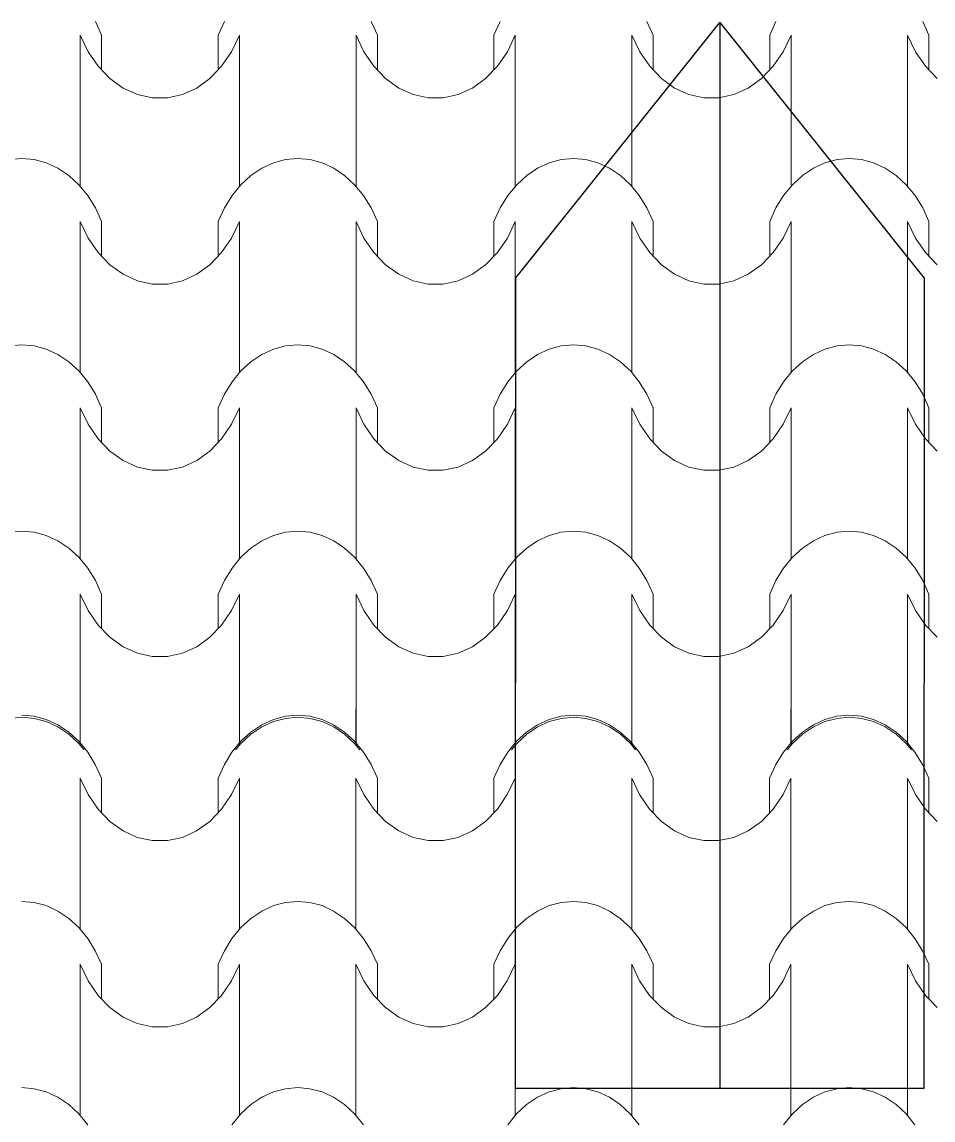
# Model space of a CAD drawing. Header units: millimetres. Extents: x 42452 to 2852333, y -419346 to 834876.
# Drawn here: x 2637466 to 2639698, y 656276 to 658967 of the extents above; entities that cross this region are included whole.
import ezdxf

# ---------------------------------------------------------------- set-up
doc = ezdxf.new("R2010")
doc.units = ezdxf.units.MM
doc.layers.add('M-2 keramitin shtrixi_Ном._пера__21_Pen_No__1', color=7, linetype='Continuous', lineweight=15)
doc.layers.add('memar', color=7, linetype='Continuous', lineweight=25)

# ---------------------------------------------------------------- blocks, each defined once
blk = doc.blocks.new('VES')
at = {"color": 7, "lineweight": 30}
for points in [[(3435819.5, -1692388.5), (3436319.7, -1693014.7), (3436319.6, -1695000.3), (3435319.6, -1695000.3), (3435319.7, -1693014.6), (3435819.5, -1692388.5)], [(3435720.1, -1695000.3), (3435319.6, -1695000.3), (3435319.7, -1693014.6), (3435819.5, -1692388.5), (3435819.9, -1695000.3)]]:
    blk.add_lwpolyline(points, dxfattribs=at)
blk = doc.blocks.new('*X17')
at = {"layer": 'M-2 keramitin shtrixi_Ном._пера__21_Pen_No__1', "color": 7, "linetype": 'Continuous', "lineweight": 15}
for p, q in [((-248873.4, -1353441.9), (-248843.3, -1353444.6)), ((-248843.3, -1353444.6), (-248813.8, -1353452.6)), ((-248730.7, -1353510.1), (-248730.7, -1353428.7)), ((-248340.6, -1353510.1), (-248340.6, -1353428.7)), ((-248257.5, -1353452.6), (-248228, -1353444.6)), ((-248228, -1353444.6), (-248197.9, -1353441.9)), ((-248197.9, -1353441.9), (-248167.8, -1353444.6)), ((-248167.8, -1353444.6), (-248138.2, -1353452.6)), ((-248055.1, -1353510.1), (-248055.1, -1353428.7)), ((-247665.1, -1353510.1), (-247665.1, -1353428.7)), ((-247581.9, -1353452.6), (-247552.4, -1353444.6)), ((-247552.4, -1353444.6), (-247522.3, -1353441.9)), ((-247522.3, -1353441.9), (-247492.2, -1353444.6)), ((-247492.2, -1353444.6), (-247462.7, -1353452.6)), ((-247379.5, -1353510.1), (-247379.5, -1353428.7)), ((-246989.5, -1353510.1), (-246989.5, -1353428.7)), ((-246906.4, -1353452.6), (-246876.8, -1353444.6)), ((-246876.8, -1353444.6), (-246846.7, -1353441.9)), ((-246846.7, -1353441.9), (-246816.6, -1353444.6)), ((-246816.6, -1353444.6), (-246787.1, -1353452.6)), ((-246704, -1353510.1), (-246704, -1353428.7)), ((-248813.8, -1353452.6), (-248785.4, -1353465.7)), ((-248785.4, -1353465.7), (-248758.7, -1353483.6)), ((-248312.5, -1353483.6), (-248285.9, -1353465.7)), ((-248285.9, -1353465.7), (-248257.5, -1353452.6)), ((-248138.2, -1353452.6), (-248109.9, -1353465.7)), ((-248109.9, -1353465.7), (-248083.2, -1353483.6)), ((-247637, -1353483.6), (-247610.3, -1353465.7)), ((-247610.3, -1353465.7), (-247581.9, -1353452.6)), ((-247462.7, -1353452.6), (-247434.3, -1353465.7)), ((-247434.3, -1353465.7), (-247407.6, -1353483.6)), ((-246961.4, -1353483.6), (-246934.7, -1353465.7)), ((-246934.7, -1353465.7), (-246906.4, -1353452.6)), ((-246787.1, -1353452.6), (-246758.8, -1353465.7)), ((-246758.8, -1353465.7), (-246732.1, -1353483.6)), ((-248758.7, -1353483.6), (-248734.3, -1353506.2)), ((-248337, -1353506.2), (-248312.5, -1353483.6)), ((-248083.2, -1353483.6), (-248058.7, -1353506.2)), ((-247661.5, -1353506.2), (-247637, -1353483.6)), ((-247407.6, -1353483.6), (-247383.1, -1353506.2)), ((-246985.9, -1353506.2), (-246961.4, -1353483.6)), ((-246732.1, -1353483.6), (-246707.6, -1353506.2)), ((-248734.3, -1353506.2), (-248712.4, -1353532.8)), ((-248358.9, -1353532.8), (-248337, -1353506.2)), ((-248058.7, -1353506.2), (-248036.9, -1353532.8)), ((-247683.3, -1353532.8), (-247661.5, -1353506.2)), ((-247383.1, -1353506.2), (-247361.3, -1353532.8)), ((-247007.7, -1353532.8), (-246985.9, -1353506.2)), ((-246707.6, -1353506.2), (-246685.8, -1353532.8)), ((-248712.4, -1353532.8), (-248693.7, -1353563)), ((-248377.6, -1353563), (-248358.9, -1353532.8)), ((-248036.9, -1353532.8), (-248018.1, -1353563)), ((-247702, -1353563), (-247683.3, -1353532.8)), ((-247361.3, -1353532.8), (-247342.6, -1353563)), ((-247026.5, -1353563), (-247007.7, -1353532.8)), ((-246685.8, -1353532.8), (-246667, -1353563)), ((-248693.7, -1353563), (-248678.4, -1353596.3)), ((-248392.9, -1353596.3), (-248377.6, -1353563)), ((-248018.1, -1353563), (-248002.8, -1353596.3)), ((-247717.3, -1353596.3), (-247702, -1353563)), ((-247342.6, -1353563), (-247327.3, -1353596.3)), ((-247041.8, -1353596.3), (-247026.5, -1353563)), ((-246667, -1353563), (-246651.7, -1353596.3)), ((-248730.7, -1353781.3), (-248730.7, -1353596.3)), ((-248711.3, -1353636.8), (-248730.7, -1353596.3)), ((-248678.4, -1353681.3), (-248678.4, -1353596.3)), ((-248392.9, -1353681.3), (-248392.9, -1353596.3)), ((-248340.6, -1353596.3), (-248359.9, -1353636.8)), ((-248340.6, -1353781.3), (-248340.6, -1353596.3)), ((-248055.1, -1353781.3), (-248055.1, -1353596.3)), ((-248035.8, -1353636.8), (-248055.1, -1353596.3)), ((-248002.8, -1353681.3), (-248002.8, -1353596.3)), ((-247717.3, -1353681.3), (-247717.3, -1353596.3)), ((-247665.1, -1353596.3), (-247684.4, -1353636.8)), ((-247665.1, -1353781.3), (-247665.1, -1353596.3)), ((-247379.5, -1353781.3), (-247379.5, -1353596.3)), ((-247360.2, -1353636.8), (-247379.5, -1353596.3)), ((-247327.3, -1353681.3), (-247327.3, -1353596.3)), ((-247041.8, -1353681.3), (-247041.8, -1353596.3)), ((-246989.5, -1353596.3), (-247008.8, -1353636.8)), ((-246989.5, -1353781.3), (-246989.5, -1353596.3)), ((-246704, -1353781.3), (-246704, -1353596.3)), ((-246684.7, -1353636.8), (-246704, -1353596.3)), ((-246651.7, -1353681.3), (-246651.7, -1353596.3)), ((-248686.9, -1353672.5), (-248711.3, -1353636.8)), ((-248359.9, -1353636.8), (-248384.4, -1353672.5)), ((-248011.4, -1353672.5), (-248035.8, -1353636.8)), ((-247684.4, -1353636.8), (-247708.8, -1353672.5)), ((-247335.8, -1353672.5), (-247360.2, -1353636.8)), ((-247008.8, -1353636.8), (-247033.2, -1353672.5)), ((-246660.2, -1353672.5), (-246684.7, -1353636.8)), ((-248658.1, -1353702.4), (-248686.9, -1353672.5)), ((-248384.4, -1353672.5), (-248413.2, -1353702.4)), ((-247982.6, -1353702.4), (-248011.4, -1353672.5)), ((-247708.8, -1353672.5), (-247737.6, -1353702.4)), ((-247307, -1353702.4), (-247335.8, -1353672.5)), ((-247033.2, -1353672.5), (-247062.1, -1353702.4)), ((-246631.4, -1353702.4), (-246660.2, -1353672.5)), ((-248625.8, -1353725.6), (-248658.1, -1353702.4)), ((-248413.2, -1353702.4), (-248445.5, -1353725.6)), ((-247950.2, -1353725.6), (-247982.6, -1353702.4)), ((-247737.6, -1353702.4), (-247770, -1353725.6)), ((-247274.6, -1353725.6), (-247307, -1353702.4)), ((-247062.1, -1353702.4), (-247094.4, -1353725.6)), ((-248590.8, -1353741.5), (-248625.8, -1353725.6)), ((-248554.2, -1353749.6), (-248590.8, -1353741.5)), ((-248480.5, -1353741.5), (-248517.1, -1353749.6)), ((-248445.5, -1353725.6), (-248480.5, -1353741.5)), ((-247915.2, -1353741.5), (-247950.2, -1353725.6)), ((-247878.6, -1353749.6), (-247915.2, -1353741.5)), ((-247804.9, -1353741.5), (-247841.5, -1353749.6)), ((-247770, -1353725.6), (-247804.9, -1353741.5)), ((-247239.7, -1353741.5), (-247274.6, -1353725.6)), ((-247203.1, -1353749.6), (-247239.7, -1353741.5)), ((-247129.4, -1353741.5), (-247166, -1353749.6)), ((-247094.4, -1353725.6), (-247129.4, -1353741.5)), ((-248535.6, -1353749.6), (-248554.2, -1353749.6)), ((-248517.1, -1353749.6), (-248535.6, -1353749.6)), ((-247860.1, -1353749.6), (-247878.6, -1353749.6)), ((-247841.5, -1353749.6), (-247860.1, -1353749.6)), ((-247184.5, -1353749.6), (-247203.1, -1353749.6)), ((-247166, -1353749.6), (-247184.5, -1353749.6)), ((-248730.7, -1353966.4), (-248730.7, -1353781.3)), ((-248340.6, -1353966.4), (-248340.6, -1353781.3)), ((-248055.1, -1353966.4), (-248055.1, -1353781.3)), ((-247665.1, -1353966.4), (-247665.1, -1353781.3)), ((-247379.5, -1353966.4), (-247379.5, -1353781.3)), ((-246989.5, -1353966.4), (-246989.5, -1353781.3)), ((-246704, -1353966.4), (-246704, -1353781.3)), ((-248873.4, -1353898.3), (-248843.3, -1353901)), ((-248843.3, -1353901), (-248813.8, -1353908.9)), ((-248257.5, -1353908.9), (-248228, -1353901)), ((-248228, -1353901), (-248197.9, -1353898.3)), ((-248197.9, -1353898.3), (-248167.8, -1353901)), ((-248167.8, -1353901), (-248138.2, -1353908.9)), ((-247581.9, -1353908.9), (-247552.4, -1353901)), ((-247552.4, -1353901), (-247522.3, -1353898.3)), ((-247522.3, -1353898.3), (-247492.2, -1353901)), ((-247492.2, -1353901), (-247462.7, -1353908.9)), ((-246906.4, -1353908.9), (-246876.8, -1353901)), ((-246876.8, -1353901), (-246846.7, -1353898.3)), ((-246846.7, -1353898.3), (-246816.6, -1353901)), ((-246816.6, -1353901), (-246787.1, -1353908.9)), ((-248813.8, -1353908.9), (-248785.4, -1353922)), ((-248785.4, -1353922), (-248758.7, -1353940)), ((-248312.5, -1353940), (-248285.9, -1353922)), ((-248285.9, -1353922), (-248257.5, -1353908.9)), ((-248138.2, -1353908.9), (-248109.9, -1353922)), ((-248109.9, -1353922), (-248083.2, -1353940)), ((-247637, -1353940), (-247610.3, -1353922)), ((-247610.3, -1353922), (-247581.9, -1353908.9)), ((-247462.7, -1353908.9), (-247434.3, -1353922)), ((-247434.3, -1353922), (-247407.6, -1353940)), ((-246961.4, -1353940), (-246934.7, -1353922)), ((-246934.7, -1353922), (-246906.4, -1353908.9)), ((-246787.1, -1353908.9), (-246758.8, -1353922)), ((-246758.8, -1353922), (-246732.1, -1353940)), ((-248758.7, -1353940), (-248734.3, -1353962.5)), ((-248337, -1353962.5), (-248312.5, -1353940)), ((-248083.2, -1353940), (-248058.7, -1353962.5)), ((-247661.5, -1353962.5), (-247637, -1353940)), ((-247407.6, -1353940), (-247383.1, -1353962.5)), ((-246985.9, -1353962.5), (-246961.4, -1353940)), ((-246732.1, -1353940), (-246707.6, -1353962.5)), ((-248734.3, -1353962.5), (-248712.4, -1353989.1)), ((-248358.9, -1353989.1), (-248337, -1353962.5)), ((-248058.7, -1353962.5), (-248036.9, -1353989.1)), ((-247683.3, -1353989.1), (-247661.5, -1353962.5)), ((-247383.1, -1353962.5), (-247361.3, -1353989.1)), ((-247007.7, -1353989.1), (-246985.9, -1353962.5)), ((-246707.6, -1353962.5), (-246685.8, -1353989.1)), ((-248712.4, -1353989.1), (-248693.7, -1354019.4)), ((-248377.6, -1354019.4), (-248358.9, -1353989.1)), ((-248036.9, -1353989.1), (-248018.1, -1354019.4)), ((-247702, -1354019.4), (-247683.3, -1353989.1)), ((-247361.3, -1353989.1), (-247342.6, -1354019.4)), ((-247026.5, -1354019.4), (-247007.7, -1353989.1)), ((-246685.8, -1353989.1), (-246667, -1354019.4)), ((-248693.7, -1354019.4), (-248678.4, -1354052.6)), ((-248392.9, -1354052.6), (-248377.6, -1354019.4)), ((-248018.1, -1354019.4), (-248002.8, -1354052.6)), ((-247717.3, -1354052.6), (-247702, -1354019.4)), ((-247342.6, -1354019.4), (-247327.3, -1354052.6)), ((-247041.8, -1354052.6), (-247026.5, -1354019.4)), ((-246667, -1354019.4), (-246651.7, -1354052.6)), ((-248730.7, -1354237.7), (-248730.7, -1354052.6)), ((-248711.3, -1354093.1), (-248730.7, -1354052.6)), ((-248678.4, -1354137.7), (-248678.4, -1354052.6)), ((-248392.9, -1354137.7), (-248392.9, -1354052.6)), ((-248340.6, -1354052.6), (-248359.9, -1354093.1)), ((-248340.6, -1354237.7), (-248340.6, -1354052.6)), ((-248055.1, -1354237.7), (-248055.1, -1354052.6)), ((-248035.8, -1354093.1), (-248055.1, -1354052.6)), ((-248002.8, -1354137.7), (-248002.8, -1354052.6)), ((-247717.3, -1354137.7), (-247717.3, -1354052.6)), ((-247665.1, -1354052.6), (-247684.4, -1354093.1)), ((-247665.1, -1354237.7), (-247665.1, -1354052.6)), ((-247379.5, -1354237.7), (-247379.5, -1354052.6)), ((-247360.2, -1354093.1), (-247379.5, -1354052.6)), ((-247327.3, -1354137.7), (-247327.3, -1354052.6)), ((-247041.8, -1354137.7), (-247041.8, -1354052.6)), ((-246989.5, -1354052.6), (-247008.8, -1354093.1)), ((-246989.5, -1354237.7), (-246989.5, -1354052.6)), ((-246704, -1354237.7), (-246704, -1354052.6)), ((-246684.7, -1354093.1), (-246704, -1354052.6)), ((-246651.7, -1354137.7), (-246651.7, -1354052.6)), ((-248686.9, -1354128.8), (-248711.3, -1354093.1)), ((-248359.9, -1354093.1), (-248384.4, -1354128.8)), ((-248011.4, -1354128.8), (-248035.8, -1354093.1)), ((-247684.4, -1354093.1), (-247708.8, -1354128.8)), ((-247335.8, -1354128.8), (-247360.2, -1354093.1)), ((-247008.8, -1354093.1), (-247033.2, -1354128.8)), ((-246660.2, -1354128.8), (-246684.7, -1354093.1)), ((-248658.1, -1354158.8), (-248686.9, -1354128.8)), ((-248384.4, -1354128.8), (-248413.2, -1354158.8)), ((-247982.6, -1354158.8), (-248011.4, -1354128.8)), ((-247708.8, -1354128.8), (-247737.6, -1354158.8)), ((-247307, -1354158.8), (-247335.8, -1354128.8)), ((-247033.2, -1354128.8), (-247062.1, -1354158.8)), ((-246631.4, -1354158.8), (-246660.2, -1354128.8)), ((-248625.8, -1354182), (-248658.1, -1354158.8)), ((-248413.2, -1354158.8), (-248445.5, -1354182)), ((-247950.2, -1354182), (-247982.6, -1354158.8)), ((-247737.6, -1354158.8), (-247770, -1354182)), ((-247274.6, -1354182), (-247307, -1354158.8)), ((-247062.1, -1354158.8), (-247094.4, -1354182)), ((-248590.8, -1354197.9), (-248625.8, -1354182)), ((-248554.2, -1354205.9), (-248590.8, -1354197.9)), ((-248480.5, -1354197.9), (-248517.1, -1354205.9)), ((-248445.5, -1354182), (-248480.5, -1354197.9)), ((-247915.2, -1354197.9), (-247950.2, -1354182)), ((-247878.6, -1354205.9), (-247915.2, -1354197.9)), ((-247804.9, -1354197.9), (-247841.5, -1354205.9)), ((-247770, -1354182), (-247804.9, -1354197.9)), ((-247239.7, -1354197.9), (-247274.6, -1354182)), ((-247203.1, -1354205.9), (-247239.7, -1354197.9)), ((-247129.4, -1354197.9), (-247166, -1354205.9)), ((-247094.4, -1354182), (-247129.4, -1354197.9)), ((-248535.6, -1354205.9), (-248554.2, -1354205.9)), ((-248517.1, -1354205.9), (-248535.6, -1354205.9)), ((-247860.1, -1354205.9), (-247878.6, -1354205.9)), ((-247841.5, -1354205.9), (-247860.1, -1354205.9)), ((-247184.5, -1354205.9), (-247203.1, -1354205.9)), ((-247166, -1354205.9), (-247184.5, -1354205.9)), ((-248730.7, -1354422.8), (-248730.7, -1354237.7)), ((-248340.6, -1354422.8), (-248340.6, -1354237.7)), ((-248055.1, -1354422.8), (-248055.1, -1354237.7)), ((-247665.1, -1354422.8), (-247665.1, -1354237.7)), ((-247379.5, -1354422.8), (-247379.5, -1354237.7)), ((-246989.5, -1354422.8), (-246989.5, -1354237.7)), ((-246704, -1354422.8), (-246704, -1354237.7)), ((-248873.4, -1354354.6), (-248843.3, -1354357.3)), ((-248843.3, -1354357.3), (-248813.8, -1354365.3)), ((-248257.5, -1354365.3), (-248228, -1354357.3)), ((-248228, -1354357.3), (-248197.9, -1354354.6)), ((-248197.9, -1354354.6), (-248167.8, -1354357.3)), ((-248167.8, -1354357.3), (-248138.2, -1354365.3)), ((-247581.9, -1354365.3), (-247552.4, -1354357.3)), ((-247552.4, -1354357.3), (-247522.3, -1354354.6)), ((-247522.3, -1354354.6), (-247492.2, -1354357.3)), ((-247492.2, -1354357.3), (-247462.7, -1354365.3)), ((-246906.4, -1354365.3), (-246876.8, -1354357.3)), ((-246876.8, -1354357.3), (-246846.7, -1354354.6)), ((-246846.7, -1354354.6), (-246816.6, -1354357.3)), ((-246816.6, -1354357.3), (-246787.1, -1354365.3)), ((-248813.8, -1354365.3), (-248785.4, -1354378.4)), ((-248785.4, -1354378.4), (-248758.7, -1354396.3)), ((-248312.5, -1354396.3), (-248285.9, -1354378.4)), ((-248285.9, -1354378.4), (-248257.5, -1354365.3)), ((-248138.2, -1354365.3), (-248109.9, -1354378.4)), ((-248109.9, -1354378.4), (-248083.2, -1354396.3)), ((-247637, -1354396.3), (-247610.3, -1354378.4)), ((-247610.3, -1354378.4), (-247581.9, -1354365.3)), ((-247462.7, -1354365.3), (-247434.3, -1354378.4)), ((-247434.3, -1354378.4), (-247407.6, -1354396.3)), ((-246961.4, -1354396.3), (-246934.7, -1354378.4)), ((-246934.7, -1354378.4), (-246906.4, -1354365.3)), ((-246787.1, -1354365.3), (-246758.8, -1354378.4)), ((-246758.8, -1354378.4), (-246732.1, -1354396.3)), ((-248758.7, -1354396.3), (-248734.3, -1354418.9)), ((-248337, -1354418.9), (-248312.5, -1354396.3)), ((-248083.2, -1354396.3), (-248058.7, -1354418.9)), ((-247661.5, -1354418.9), (-247637, -1354396.3)), ((-247407.6, -1354396.3), (-247383.1, -1354418.9)), ((-246985.9, -1354418.9), (-246961.4, -1354396.3)), ((-246732.1, -1354396.3), (-246707.6, -1354418.9)), ((-248734.3, -1354418.9), (-248712.4, -1354445.5)), ((-248358.9, -1354445.5), (-248337, -1354418.9)), ((-248058.7, -1354418.9), (-248036.9, -1354445.5)), ((-247683.3, -1354445.5), (-247661.5, -1354418.9)), ((-247383.1, -1354418.9), (-247361.3, -1354445.5)), ((-247007.7, -1354445.5), (-246985.9, -1354418.9)), ((-246707.6, -1354418.9), (-246685.8, -1354445.5)), ((-248693.7, -1360864.6), (-248678.4, -1360897.8)), ((-248392.9, -1360897.8), (-248377.6, -1360864.6)), ((-248018.1, -1360864.6), (-248002.8, -1360897.8)), ((-247717.3, -1360897.8), (-247702, -1360864.6)), ((-247342.6, -1360864.6), (-247327.3, -1360897.8)), ((-247041.8, -1360897.8), (-247026.5, -1360864.6)), ((-246667, -1360864.6), (-246651.7, -1360897.8)), ((-248730.7, -1361082.9), (-248730.7, -1360897.8)), ((-248711.3, -1360938.3), (-248730.7, -1360897.8)), ((-248678.4, -1360982.9), (-248678.4, -1360897.8)), ((-248392.9, -1360982.9), (-248392.9, -1360897.8)), ((-248340.6, -1360897.8), (-248359.9, -1360938.3)), ((-248340.6, -1361082.9), (-248340.6, -1360897.8)), ((-248055.1, -1361082.9), (-248055.1, -1360897.8)), ((-248035.8, -1360938.3), (-248055.1, -1360897.8)), ((-248002.8, -1360982.9), (-248002.8, -1360897.8)), ((-247717.3, -1360982.9), (-247717.3, -1360897.8)), ((-247665.1, -1360897.8), (-247684.4, -1360938.3)), ((-247665.1, -1361082.9), (-247665.1, -1360897.8)), ((-247379.5, -1361082.9), (-247379.5, -1360897.8)), ((-247360.2, -1360938.3), (-247379.5, -1360897.8)), ((-247327.3, -1360982.9), (-247327.3, -1360897.8)), ((-247041.8, -1360982.9), (-247041.8, -1360897.8)), ((-246989.5, -1360897.8), (-247008.8, -1360938.3)), ((-246989.5, -1361082.9), (-246989.5, -1360897.8)), ((-246704, -1361082.9), (-246704, -1360897.8)), ((-246684.7, -1360938.3), (-246704, -1360897.8)), ((-246651.7, -1360982.9), (-246651.7, -1360897.8)), ((-248686.9, -1360974.1), (-248711.3, -1360938.3)), ((-248359.9, -1360938.3), (-248384.4, -1360974.1)), ((-248011.4, -1360974.1), (-248035.8, -1360938.3)), ((-247684.4, -1360938.3), (-247708.8, -1360974.1)), ((-247335.8, -1360974.1), (-247360.2, -1360938.3)), ((-247008.8, -1360938.3), (-247033.2, -1360974.1)), ((-246660.2, -1360974.1), (-246684.7, -1360938.3)), ((-248658.1, -1361004), (-248686.9, -1360974.1)), ((-248384.4, -1360974.1), (-248413.2, -1361004)), ((-247982.6, -1361004), (-248011.4, -1360974.1)), ((-247708.8, -1360974.1), (-247737.6, -1361004)), ((-247307, -1361004), (-247335.8, -1360974.1)), ((-247033.2, -1360974.1), (-247062.1, -1361004)), ((-246631.4, -1361004), (-246660.2, -1360974.1)), ((-248625.8, -1361027.2), (-248658.1, -1361004)), ((-248413.2, -1361004), (-248445.5, -1361027.2)), ((-247950.2, -1361027.2), (-247982.6, -1361004)), ((-247737.6, -1361004), (-247770, -1361027.2)), ((-247274.6, -1361027.2), (-247307, -1361004)), ((-247062.1, -1361004), (-247094.4, -1361027.2)), ((-248590.8, -1361043.1), (-248625.8, -1361027.2)), ((-248445.5, -1361027.2), (-248480.5, -1361043.1)), ((-247915.2, -1361043.1), (-247950.2, -1361027.2)), ((-247770, -1361027.2), (-247804.9, -1361043.1)), ((-247239.7, -1361043.1), (-247274.6, -1361027.2)), ((-247094.4, -1361027.2), (-247129.4, -1361043.1)), ((-248554.2, -1361051.1), (-248590.8, -1361043.1)), ((-248535.6, -1361051.1), (-248554.2, -1361051.1)), ((-248517.1, -1361051.1), (-248535.6, -1361051.1)), ((-248480.5, -1361043.1), (-248517.1, -1361051.1)), ((-247878.6, -1361051.1), (-247915.2, -1361043.1)), ((-247860.1, -1361051.1), (-247878.6, -1361051.1)), ((-247841.5, -1361051.1), (-247860.1, -1361051.1)), ((-247804.9, -1361043.1), (-247841.5, -1361051.1)), ((-247203.1, -1361051.1), (-247239.7, -1361043.1)), ((-247184.5, -1361051.1), (-247203.1, -1361051.1)), ((-247166, -1361051.1), (-247184.5, -1361051.1)), ((-247129.4, -1361043.1), (-247166, -1361051.1)), ((-248730.7, -1361268), (-248730.7, -1361082.9)), ((-248340.6, -1361268), (-248340.6, -1361082.9)), ((-248055.1, -1361268), (-248055.1, -1361082.9)), ((-247665.1, -1361268), (-247665.1, -1361082.9)), ((-247379.5, -1361268), (-247379.5, -1361082.9)), ((-246989.5, -1361268), (-246989.5, -1361082.9)), ((-246704, -1361268), (-246704, -1361082.9)), ((-248903.5, -1361202.5), (-248873.4, -1361199.9)), ((-248873.4, -1361199.9), (-248843.3, -1361202.5)), ((-248843.3, -1361202.5), (-248813.8, -1361210.5)), ((-248813.8, -1361210.5), (-248785.4, -1361223.6)), ((-248785.4, -1361223.6), (-248758.7, -1361241.6)), ((-248312.5, -1361241.6), (-248285.9, -1361223.6)), ((-248285.9, -1361223.6), (-248257.5, -1361210.5)), ((-248257.5, -1361210.5), (-248228, -1361202.5)), ((-248228, -1361202.5), (-248197.9, -1361199.9)), ((-248197.9, -1361199.9), (-248167.8, -1361202.5)), ((-248167.8, -1361202.5), (-248138.2, -1361210.5)), ((-248138.2, -1361210.5), (-248109.9, -1361223.6)), ((-248109.9, -1361223.6), (-248083.2, -1361241.6)), ((-247637, -1361241.6), (-247610.3, -1361223.6)), ((-247610.3, -1361223.6), (-247581.9, -1361210.5)), ((-247581.9, -1361210.5), (-247552.4, -1361202.5)), ((-247552.4, -1361202.5), (-247522.3, -1361199.9)), ((-247522.3, -1361199.9), (-247492.2, -1361202.5)), ((-247492.2, -1361202.5), (-247462.7, -1361210.5)), ((-247462.7, -1361210.5), (-247434.3, -1361223.6)), ((-247434.3, -1361223.6), (-247407.6, -1361241.6)), ((-246961.4, -1361241.6), (-246934.7, -1361223.6)), ((-246934.7, -1361223.6), (-246906.4, -1361210.5)), ((-246906.4, -1361210.5), (-246876.8, -1361202.5)), ((-246876.8, -1361202.5), (-246846.7, -1361199.9)), ((-246846.7, -1361199.9), (-246816.6, -1361202.5)), ((-246816.6, -1361202.5), (-246787.1, -1361210.5)), ((-246787.1, -1361210.5), (-246758.8, -1361223.6)), ((-246758.8, -1361223.6), (-246732.1, -1361241.6)), ((-248758.7, -1361241.6), (-248734.3, -1361264.1)), ((-248337, -1361264.1), (-248312.5, -1361241.6)), ((-248083.2, -1361241.6), (-248058.7, -1361264.1)), ((-247661.5, -1361264.1), (-247637, -1361241.6)), ((-247407.6, -1361241.6), (-247383.1, -1361264.1)), ((-246985.9, -1361264.1), (-246961.4, -1361241.6)), ((-246732.1, -1361241.6), (-246707.6, -1361264.1)), ((-248734.3, -1361264.1), (-248712.4, -1361290.7)), ((-248358.9, -1361290.7), (-248337, -1361264.1)), ((-248058.7, -1361264.1), (-248036.9, -1361290.7)), ((-247683.3, -1361290.7), (-247661.5, -1361264.1)), ((-247383.1, -1361264.1), (-247361.3, -1361290.7)), ((-247007.7, -1361290.7), (-246985.9, -1361264.1)), ((-246707.6, -1361264.1), (-246685.8, -1361290.7)), ((-248712.4, -1361290.7), (-248693.7, -1361320.9)), ((-248377.6, -1361320.9), (-248358.9, -1361290.7)), ((-248036.9, -1361290.7), (-248018.1, -1361320.9)), ((-247702, -1361320.9), (-247683.3, -1361290.7)), ((-247361.3, -1361290.7), (-247342.6, -1361320.9)), ((-247026.5, -1361320.9), (-247007.7, -1361290.7)), ((-246685.8, -1361290.7), (-246667, -1361320.9)), ((-248693.7, -1361320.9), (-248678.4, -1361354.2)), ((-248392.9, -1361354.2), (-248377.6, -1361320.9)), ((-248018.1, -1361320.9), (-248002.8, -1361354.2)), ((-247717.3, -1361354.2), (-247702, -1361320.9)), ((-247342.6, -1361320.9), (-247327.3, -1361354.2)), ((-247041.8, -1361354.2), (-247026.5, -1361320.9)), ((-246667, -1361320.9), (-246651.7, -1361354.2)), ((-248730.7, -1361539.3), (-248730.7, -1361354.2)), ((-248711.3, -1361394.7), (-248730.7, -1361354.2)), ((-248678.4, -1361439.3), (-248678.4, -1361354.2)), ((-248392.9, -1361439.3), (-248392.9, -1361354.2)), ((-248340.6, -1361354.2), (-248359.9, -1361394.7)), ((-248340.6, -1361539.3), (-248340.6, -1361354.2)), ((-248055.1, -1361539.3), (-248055.1, -1361354.2)), ((-248035.8, -1361394.7), (-248055.1, -1361354.2)), ((-248002.8, -1361439.3), (-248002.8, -1361354.2)), ((-247717.3, -1361439.3), (-247717.3, -1361354.2)), ((-247665.1, -1361354.2), (-247684.4, -1361394.7)), ((-247665.1, -1361539.3), (-247665.1, -1361354.2)), ((-247379.5, -1361539.3), (-247379.5, -1361354.2)), ((-247360.2, -1361394.7), (-247379.5, -1361354.2)), ((-247327.3, -1361439.3), (-247327.3, -1361354.2)), ((-247041.8, -1361439.3), (-247041.8, -1361354.2)), ((-246989.5, -1361354.2), (-247008.8, -1361394.7)), ((-246989.5, -1361539.3), (-246989.5, -1361354.2)), ((-246704, -1361539.3), (-246704, -1361354.2)), ((-246684.7, -1361394.7), (-246704, -1361354.2)), ((-246651.7, -1361439.3), (-246651.7, -1361354.2)), ((-248686.9, -1361430.4), (-248711.3, -1361394.7)), ((-248359.9, -1361394.7), (-248384.4, -1361430.4)), ((-248011.4, -1361430.4), (-248035.8, -1361394.7)), ((-247684.4, -1361394.7), (-247708.8, -1361430.4)), ((-247335.8, -1361430.4), (-247360.2, -1361394.7)), ((-247008.8, -1361394.7), (-247033.2, -1361430.4)), ((-246660.2, -1361430.4), (-246684.7, -1361394.7)), ((-248658.1, -1361460.3), (-248686.9, -1361430.4)), ((-248384.4, -1361430.4), (-248413.2, -1361460.3)), ((-247982.6, -1361460.3), (-248011.4, -1361430.4)), ((-247708.8, -1361430.4), (-247737.6, -1361460.3)), ((-247307, -1361460.3), (-247335.8, -1361430.4)), ((-247033.2, -1361430.4), (-247062.1, -1361460.3)), ((-246631.4, -1361460.3), (-246660.2, -1361430.4)), ((-248625.8, -1361483.6), (-248658.1, -1361460.3)), ((-248413.2, -1361460.3), (-248445.5, -1361483.6)), ((-247950.2, -1361483.6), (-247982.6, -1361460.3)), ((-247737.6, -1361460.3), (-247770, -1361483.6)), ((-247274.6, -1361483.6), (-247307, -1361460.3)), ((-247062.1, -1361460.3), (-247094.4, -1361483.6)), ((-248590.8, -1361499.4), (-248625.8, -1361483.6)), ((-248445.5, -1361483.6), (-248480.5, -1361499.4)), ((-247915.2, -1361499.4), (-247950.2, -1361483.6)), ((-247770, -1361483.6), (-247804.9, -1361499.4)), ((-247239.7, -1361499.4), (-247274.6, -1361483.6)), ((-247094.4, -1361483.6), (-247129.4, -1361499.4)), ((-248554.2, -1361507.5), (-248590.8, -1361499.4)), ((-248535.6, -1361507.5), (-248554.2, -1361507.5)), ((-248517.1, -1361507.5), (-248535.6, -1361507.5)), ((-248480.5, -1361499.4), (-248517.1, -1361507.5)), ((-247878.6, -1361507.5), (-247915.2, -1361499.4)), ((-247860.1, -1361507.5), (-247878.6, -1361507.5)), ((-247841.5, -1361507.5), (-247860.1, -1361507.5)), ((-247804.9, -1361499.4), (-247841.5, -1361507.5)), ((-247203.1, -1361507.5), (-247239.7, -1361499.4)), ((-247184.5, -1361507.5), (-247203.1, -1361507.5)), ((-247166, -1361507.5), (-247184.5, -1361507.5)), ((-247129.4, -1361499.4), (-247166, -1361507.5)), ((-248730.7, -1361724.3), (-248730.7, -1361539.3)), ((-248340.6, -1361724.3), (-248340.6, -1361539.3)), ((-248055.1, -1361724.3), (-248055.1, -1361539.3)), ((-247665.1, -1361724.3), (-247665.1, -1361539.3)), ((-247379.5, -1361724.3), (-247379.5, -1361539.3)), ((-246989.5, -1361724.3), (-246989.5, -1361539.3)), ((-246704, -1361724.3), (-246704, -1361539.3)), ((-248903.5, -1361658.9), (-248873.4, -1361656.2)), ((-248873.4, -1361656.2), (-248843.3, -1361658.9)), ((-248843.3, -1361658.9), (-248813.8, -1361666.8)), ((-248813.8, -1361666.8), (-248785.4, -1361679.9)), ((-248785.4, -1361679.9), (-248758.7, -1361697.9)), ((-248312.5, -1361697.9), (-248285.9, -1361679.9)), ((-248285.9, -1361679.9), (-248257.5, -1361666.8)), ((-248257.5, -1361666.8), (-248228, -1361658.9)), ((-248228, -1361658.9), (-248197.9, -1361656.2)), ((-248197.9, -1361656.2), (-248167.8, -1361658.9)), ((-248167.8, -1361658.9), (-248138.2, -1361666.8)), ((-248138.2, -1361666.8), (-248109.9, -1361679.9)), ((-248109.9, -1361679.9), (-248083.2, -1361697.9)), ((-247637, -1361697.9), (-247610.3, -1361679.9)), ((-247610.3, -1361679.9), (-247581.9, -1361666.8)), ((-247581.9, -1361666.8), (-247552.4, -1361658.9)), ((-247552.4, -1361658.9), (-247522.3, -1361656.2)), ((-247522.3, -1361656.2), (-247492.2, -1361658.9)), ((-247492.2, -1361658.9), (-247462.7, -1361666.8)), ((-247462.7, -1361666.8), (-247434.3, -1361679.9)), ((-247434.3, -1361679.9), (-247407.6, -1361697.9)), ((-246961.4, -1361697.9), (-246934.7, -1361679.9)), ((-246934.7, -1361679.9), (-246906.4, -1361666.8)), ((-246906.4, -1361666.8), (-246876.8, -1361658.9)), ((-246876.8, -1361658.9), (-246846.7, -1361656.2)), ((-246846.7, -1361656.2), (-246816.6, -1361658.9)), ((-246816.6, -1361658.9), (-246787.1, -1361666.8)), ((-246787.1, -1361666.8), (-246758.8, -1361679.9)), ((-246758.8, -1361679.9), (-246732.1, -1361697.9)), ((-248758.7, -1361697.9), (-248734.3, -1361720.4)), ((-248337, -1361720.4), (-248312.5, -1361697.9)), ((-248083.2, -1361697.9), (-248058.7, -1361720.4)), ((-247661.5, -1361720.4), (-247637, -1361697.9)), ((-247407.6, -1361697.9), (-247383.1, -1361720.4)), ((-246985.9, -1361720.4), (-246961.4, -1361697.9)), ((-246732.1, -1361697.9), (-246707.6, -1361720.4)), ((-248734.3, -1361720.4), (-248712.4, -1361747.1)), ((-248358.9, -1361747.1), (-248337, -1361720.4)), ((-248058.7, -1361720.4), (-248036.9, -1361747.1)), ((-247683.3, -1361747.1), (-247661.5, -1361720.4)), ((-247383.1, -1361720.4), (-247361.3, -1361747.1)), ((-247007.7, -1361747.1), (-246985.9, -1361720.4)), ((-246707.6, -1361720.4), (-246685.8, -1361747.1)), ((-248712.4, -1361747.1), (-248693.7, -1361777.3)), ((-248377.6, -1361777.3), (-248358.9, -1361747.1)), ((-248036.9, -1361747.1), (-248018.1, -1361777.3)), ((-247702, -1361777.3), (-247683.3, -1361747.1)), ((-247361.3, -1361747.1), (-247342.6, -1361777.3)), ((-247026.5, -1361777.3), (-247007.7, -1361747.1)), ((-246685.8, -1361747.1), (-246667, -1361777.3)), ((-248693.7, -1361777.3), (-248678.4, -1361810.5)), ((-248392.9, -1361810.5), (-248377.6, -1361777.3)), ((-248018.1, -1361777.3), (-248002.8, -1361810.5)), ((-247717.3, -1361810.5), (-247702, -1361777.3)), ((-247342.6, -1361777.3), (-247327.3, -1361810.5)), ((-247041.8, -1361810.5), (-247026.5, -1361777.3)), ((-246667, -1361777.3), (-246651.7, -1361810.5)), ((-248730.7, -1361995.6), (-248730.7, -1361810.5)), ((-248711.3, -1361851), (-248730.7, -1361810.5)), ((-248678.4, -1361895.6), (-248678.4, -1361810.5)), ((-248392.9, -1361895.6), (-248392.9, -1361810.5)), ((-248340.6, -1361810.5), (-248359.9, -1361851)), ((-248340.6, -1361995.6), (-248340.6, -1361810.5)), ((-248055.1, -1361995.6), (-248055.1, -1361810.5)), ((-248035.8, -1361851), (-248055.1, -1361810.5)), ((-248002.8, -1361895.6), (-248002.8, -1361810.5)), ((-247717.3, -1361895.6), (-247717.3, -1361810.5)), ((-247665.1, -1361810.5), (-247684.4, -1361851)), ((-247665.1, -1361995.6), (-247665.1, -1361810.5)), ((-247379.5, -1361995.6), (-247379.5, -1361810.5)), ((-247360.2, -1361851), (-247379.5, -1361810.5)), ((-247327.3, -1361895.6), (-247327.3, -1361810.5)), ((-247041.8, -1361895.6), (-247041.8, -1361810.5)), ((-246989.5, -1361810.5), (-247008.8, -1361851)), ((-246989.5, -1361995.6), (-246989.5, -1361810.5)), ((-246704, -1361995.6), (-246704, -1361810.5)), ((-246684.7, -1361851), (-246704, -1361810.5)), ((-246651.7, -1361895.6), (-246651.7, -1361810.5)), ((-248686.9, -1361886.8), (-248711.3, -1361851)), ((-248359.9, -1361851), (-248384.4, -1361886.8)), ((-248011.4, -1361886.8), (-248035.8, -1361851)), ((-247684.4, -1361851), (-247708.8, -1361886.8)), ((-247335.8, -1361886.8), (-247360.2, -1361851)), ((-247008.8, -1361851), (-247033.2, -1361886.8)), ((-246660.2, -1361886.8), (-246684.7, -1361851)), ((-248658.1, -1361916.7), (-248686.9, -1361886.8)), ((-248384.4, -1361886.8), (-248413.2, -1361916.7)), ((-247982.6, -1361916.7), (-248011.4, -1361886.8)), ((-247708.8, -1361886.8), (-247737.6, -1361916.7)), ((-247307, -1361916.7), (-247335.8, -1361886.8)), ((-247033.2, -1361886.8), (-247062.1, -1361916.7)), ((-246631.4, -1361916.7), (-246660.2, -1361886.8)), ((-248625.8, -1361939.9), (-248658.1, -1361916.7)), ((-248413.2, -1361916.7), (-248445.5, -1361939.9)), ((-247950.2, -1361939.9), (-247982.6, -1361916.7)), ((-247737.6, -1361916.7), (-247770, -1361939.9)), ((-247274.6, -1361939.9), (-247307, -1361916.7)), ((-247062.1, -1361916.7), (-247094.4, -1361939.9)), ((-248590.8, -1361955.8), (-248625.8, -1361939.9)), ((-248445.5, -1361939.9), (-248480.5, -1361955.8)), ((-247915.2, -1361955.8), (-247950.2, -1361939.9)), ((-247770, -1361939.9), (-247804.9, -1361955.8)), ((-247239.7, -1361955.8), (-247274.6, -1361939.9)), ((-247094.4, -1361939.9), (-247129.4, -1361955.8)), ((-248554.2, -1361963.8), (-248590.8, -1361955.8)), ((-248535.6, -1361963.8), (-248554.2, -1361963.8)), ((-248517.1, -1361963.8), (-248535.6, -1361963.8)), ((-248480.5, -1361955.8), (-248517.1, -1361963.8)), ((-247878.6, -1361963.8), (-247915.2, -1361955.8)), ((-247860.1, -1361963.8), (-247878.6, -1361963.8)), ((-247841.5, -1361963.8), (-247860.1, -1361963.8)), ((-247804.9, -1361955.8), (-247841.5, -1361963.8)), ((-247203.1, -1361963.8), (-247239.7, -1361955.8)), ((-247184.5, -1361963.8), (-247203.1, -1361963.8)), ((-247166, -1361963.8), (-247184.5, -1361963.8)), ((-247129.4, -1361955.8), (-247166, -1361963.8)), ((-248730.7, -1362180.7), (-248730.7, -1361995.6)), ((-248340.6, -1362180.7), (-248340.6, -1361995.6)), ((-248055.1, -1362180.7), (-248055.1, -1361995.6)), ((-247665.1, -1362180.7), (-247665.1, -1361995.6)), ((-247379.5, -1362180.7), (-247379.5, -1361995.6)), ((-246989.5, -1362180.7), (-246989.5, -1361995.6)), ((-246704, -1362180.7), (-246704, -1361995.6)), ((-248903.5, -1362115.2), (-248873.4, -1362112.6)), ((-248873.4, -1362112.6), (-248843.3, -1362115.2)), ((-248843.3, -1362115.2), (-248813.8, -1362123.2)), ((-248813.8, -1362123.2), (-248785.4, -1362136.3)), ((-248785.4, -1362136.3), (-248758.7, -1362154.3)), ((-248312.5, -1362154.3), (-248285.9, -1362136.3)), ((-248285.9, -1362136.3), (-248257.5, -1362123.2)), ((-248257.5, -1362123.2), (-248228, -1362115.2)), ((-248228, -1362115.2), (-248197.9, -1362112.6)), ((-248197.9, -1362112.6), (-248167.8, -1362115.2)), ((-248167.8, -1362115.2), (-248138.2, -1362123.2)), ((-248138.2, -1362123.2), (-248109.9, -1362136.3)), ((-248109.9, -1362136.3), (-248083.2, -1362154.3)), ((-247637, -1362154.3), (-247610.3, -1362136.3)), ((-247610.3, -1362136.3), (-247581.9, -1362123.2)), ((-247581.9, -1362123.2), (-247552.4, -1362115.2)), ((-247552.4, -1362115.2), (-247522.3, -1362112.6)), ((-247522.3, -1362112.6), (-247492.2, -1362115.2)), ((-247492.2, -1362115.2), (-247462.7, -1362123.2)), ((-247462.7, -1362123.2), (-247434.3, -1362136.3)), ((-247434.3, -1362136.3), (-247407.6, -1362154.3)), ((-246961.4, -1362154.3), (-246934.7, -1362136.3)), ((-246934.7, -1362136.3), (-246906.4, -1362123.2)), ((-246906.4, -1362123.2), (-246876.8, -1362115.2)), ((-246876.8, -1362115.2), (-246846.7, -1362112.6)), ((-246846.7, -1362112.6), (-246816.6, -1362115.2)), ((-246816.6, -1362115.2), (-246787.1, -1362123.2)), ((-246787.1, -1362123.2), (-246758.8, -1362136.3)), ((-246758.8, -1362136.3), (-246732.1, -1362154.3)), ((-248758.7, -1362154.3), (-248734.3, -1362176.8)), ((-248337, -1362176.8), (-248312.5, -1362154.3)), ((-248083.2, -1362154.3), (-248058.7, -1362176.8)), ((-247661.5, -1362176.8), (-247637, -1362154.3)), ((-247407.6, -1362154.3), (-247383.1, -1362176.8)), ((-246985.9, -1362176.8), (-246961.4, -1362154.3)), ((-246732.1, -1362154.3), (-246707.6, -1362176.8)), ((-248734.3, -1362176.8), (-248712.4, -1362203.4)), ((-248358.9, -1362203.4), (-248337, -1362176.8)), ((-248058.7, -1362176.8), (-248036.9, -1362203.4)), ((-247683.3, -1362203.4), (-247661.5, -1362176.8)), ((-247383.1, -1362176.8), (-247361.3, -1362203.4)), ((-247007.7, -1362203.4), (-246985.9, -1362176.8)), ((-246707.6, -1362176.8), (-246685.8, -1362203.4)), ((-248712.4, -1362203.4), (-248693.7, -1362233.6)), ((-248377.6, -1362233.6), (-248358.9, -1362203.4)), ((-248036.9, -1362203.4), (-248018.1, -1362233.6)), ((-247702, -1362233.6), (-247683.3, -1362203.4)), ((-247361.3, -1362203.4), (-247342.6, -1362233.6)), ((-247026.5, -1362233.6), (-247007.7, -1362203.4)), ((-246685.8, -1362203.4), (-246667, -1362233.6)), ((-248693.7, -1362233.6), (-248678.4, -1362266.9)), ((-248392.9, -1362266.9), (-248377.6, -1362233.6)), ((-248018.1, -1362233.6), (-248002.8, -1362266.9)), ((-247717.3, -1362266.9), (-247702, -1362233.6)), ((-247342.6, -1362233.6), (-247327.3, -1362266.9)), ((-247041.8, -1362266.9), (-247026.5, -1362233.6)), ((-246667, -1362233.6), (-246651.7, -1362266.9)), ((-248730.7, -1362452), (-248730.7, -1362266.9)), ((-248711.3, -1362307.4), (-248730.7, -1362266.9)), ((-248678.4, -1362352), (-248678.4, -1362266.9)), ((-248392.9, -1362352), (-248392.9, -1362266.9)), ((-248340.6, -1362266.9), (-248359.9, -1362307.4)), ((-248340.6, -1362452), (-248340.6, -1362266.9)), ((-248055.1, -1362452), (-248055.1, -1362266.9)), ((-248035.8, -1362307.4), (-248055.1, -1362266.9)), ((-248002.8, -1362352), (-248002.8, -1362266.9)), ((-247717.3, -1362352), (-247717.3, -1362266.9)), ((-247665.1, -1362266.9), (-247684.4, -1362307.4)), ((-247665.1, -1362452), (-247665.1, -1362266.9)), ((-247379.5, -1362452), (-247379.5, -1362266.9)), ((-247360.2, -1362307.4), (-247379.5, -1362266.9)), ((-247327.3, -1362352), (-247327.3, -1362266.9)), ((-247041.8, -1362352), (-247041.8, -1362266.9)), ((-246989.5, -1362266.9), (-247008.8, -1362307.4)), ((-246989.5, -1362452), (-246989.5, -1362266.9)), ((-246704, -1362452), (-246704, -1362266.9)), ((-246684.7, -1362307.4), (-246704, -1362266.9)), ((-246651.7, -1362352), (-246651.7, -1362266.9)), ((-248686.9, -1362343.1), (-248711.3, -1362307.4)), ((-248359.9, -1362307.4), (-248384.4, -1362343.1)), ((-248011.4, -1362343.1), (-248035.8, -1362307.4)), ((-247684.4, -1362307.4), (-247708.8, -1362343.1)), ((-247335.8, -1362343.1), (-247360.2, -1362307.4)), ((-247008.8, -1362307.4), (-247033.2, -1362343.1)), ((-246660.2, -1362343.1), (-246684.7, -1362307.4)), ((-248658.1, -1362373), (-248686.9, -1362343.1)), ((-248384.4, -1362343.1), (-248413.2, -1362373)), ((-247982.6, -1362373), (-248011.4, -1362343.1)), ((-247708.8, -1362343.1), (-247737.6, -1362373)), ((-247307, -1362373), (-247335.8, -1362343.1)), ((-247033.2, -1362343.1), (-247062.1, -1362373)), ((-246631.4, -1362373), (-246660.2, -1362343.1)), ((-248625.8, -1362396.3), (-248658.1, -1362373)), ((-248413.2, -1362373), (-248445.5, -1362396.3)), ((-247950.2, -1362396.3), (-247982.6, -1362373)), ((-247737.6, -1362373), (-247770, -1362396.3)), ((-247274.6, -1362396.3), (-247307, -1362373)), ((-247062.1, -1362373), (-247094.4, -1362396.3)), ((-248590.8, -1362412.1), (-248625.8, -1362396.3)), ((-248445.5, -1362396.3), (-248480.5, -1362412.1)), ((-247915.2, -1362412.1), (-247950.2, -1362396.3)), ((-247770, -1362396.3), (-247804.9, -1362412.1)), ((-247239.7, -1362412.1), (-247274.6, -1362396.3)), ((-247094.4, -1362396.3), (-247129.4, -1362412.1)), ((-248554.2, -1362420.2), (-248590.8, -1362412.1)), ((-248535.6, -1362420.2), (-248554.2, -1362420.2)), ((-248517.1, -1362420.2), (-248535.6, -1362420.2)), ((-248480.5, -1362412.1), (-248517.1, -1362420.2)), ((-247878.6, -1362420.2), (-247915.2, -1362412.1)), ((-247860.1, -1362420.2), (-247878.6, -1362420.2)), ((-247841.5, -1362420.2), (-247860.1, -1362420.2)), ((-247804.9, -1362412.1), (-247841.5, -1362420.2)), ((-247203.1, -1362420.2), (-247239.7, -1362412.1)), ((-247184.5, -1362420.2), (-247203.1, -1362420.2)), ((-247166, -1362420.2), (-247184.5, -1362420.2)), ((-247129.4, -1362412.1), (-247166, -1362420.2)), ((-248730.7, -1362637), (-248730.7, -1362452)), ((-248340.6, -1362637), (-248340.6, -1362452)), ((-248055.1, -1362637), (-248055.1, -1362452)), ((-247665.1, -1362637), (-247665.1, -1362452)), ((-247379.5, -1362637), (-247379.5, -1362452)), ((-246989.5, -1362637), (-246989.5, -1362452)), ((-246704, -1362637), (-246704, -1362452)), ((-248903.5, -1362571.6), (-248873.4, -1362568.9)), ((-248873.4, -1362568.9), (-248843.3, -1362571.6)), ((-248228, -1362571.6), (-248197.9, -1362568.9)), ((-248197.9, -1362568.9), (-248167.8, -1362571.6)), ((-247552.4, -1362571.6), (-247522.3, -1362568.9)), ((-247522.3, -1362568.9), (-247492.2, -1362571.6)), ((-246876.8, -1362571.6), (-246846.7, -1362568.9)), ((-246846.7, -1362568.9), (-246816.6, -1362571.6)), ((-248843.3, -1362571.6), (-248813.8, -1362579.5)), ((-248813.8, -1362579.5), (-248785.4, -1362592.6)), ((-248785.4, -1362592.6), (-248758.7, -1362610.6)), ((-248312.5, -1362610.6), (-248285.9, -1362592.6)), ((-248285.9, -1362592.6), (-248257.5, -1362579.5)), ((-248257.5, -1362579.5), (-248228, -1362571.6)), ((-248167.8, -1362571.6), (-248138.2, -1362579.5)), ((-248138.2, -1362579.5), (-248109.9, -1362592.6)), ((-248109.9, -1362592.6), (-248083.2, -1362610.6)), ((-247637, -1362610.6), (-247610.3, -1362592.6)), ((-247610.3, -1362592.6), (-247581.9, -1362579.5)), ((-247581.9, -1362579.5), (-247552.4, -1362571.6)), ((-247492.2, -1362571.6), (-247462.7, -1362579.5)), ((-247462.7, -1362579.5), (-247434.3, -1362592.6)), ((-247434.3, -1362592.6), (-247407.6, -1362610.6)), ((-246961.4, -1362610.6), (-246934.7, -1362592.6)), ((-246934.7, -1362592.6), (-246906.4, -1362579.5)), ((-246906.4, -1362579.5), (-246876.8, -1362571.6)), ((-246816.6, -1362571.6), (-246787.1, -1362579.5)), ((-246787.1, -1362579.5), (-246758.8, -1362592.6)), ((-246758.8, -1362592.6), (-246732.1, -1362610.6)), ((-248758.7, -1362610.6), (-248734.3, -1362633.1)), ((-248337, -1362633.1), (-248312.5, -1362610.6)), ((-248083.2, -1362610.6), (-248058.7, -1362633.1)), ((-247661.5, -1362633.1), (-247637, -1362610.6)), ((-247407.6, -1362610.6), (-247383.1, -1362633.1)), ((-246985.9, -1362633.1), (-246961.4, -1362610.6)), ((-246732.1, -1362610.6), (-246707.6, -1362633.1)), ((-248734.3, -1362633.1), (-248721.3, -1362648.9)), ((-248350, -1362648.9), (-248337, -1362633.1)), ((-248058.7, -1362633.1), (-248045.7, -1362648.9)), ((-247674.4, -1362648.9), (-247661.5, -1362633.1)), ((-247383.1, -1362633.1), (-247370.2, -1362648.9)), ((-246998.9, -1362648.9), (-246985.9, -1362633.1)), ((-246707.6, -1362633.1), (-246694.6, -1362648.9))]:
    blk.add_line(p, q, dxfattribs=at)
blk = doc.blocks.new('Fill_2')
at = {"layer": 'M-2 keramitin shtrixi_Ном._пера__21_Pen_No__1', "color": 7, "linetype": 'Continuous', "lineweight": 15}
blk.add_blockref('*X17', (0, 0), dxfattribs=at)

msp = doc.modelspace()

# ---------------------------------------------------------------- block references
at = {"layer": 'memar', "color": 7, "linetype": 'Continuous', "lineweight": 25}
for p in [(2886339.52978, 2019832.0495), (2886339.40236, 2010710.49399)]:
    msp.add_blockref('Fill_2', p, dxfattribs=at)
at = {"layer": 'memar', "color": 2, "lineweight": 25, "rotation": 359.9845651891214}
msp.add_blockref('VES', (-796187.50942, 2352279.68622), dxfattribs=at)

doc.saveas('drawing.dxf')
